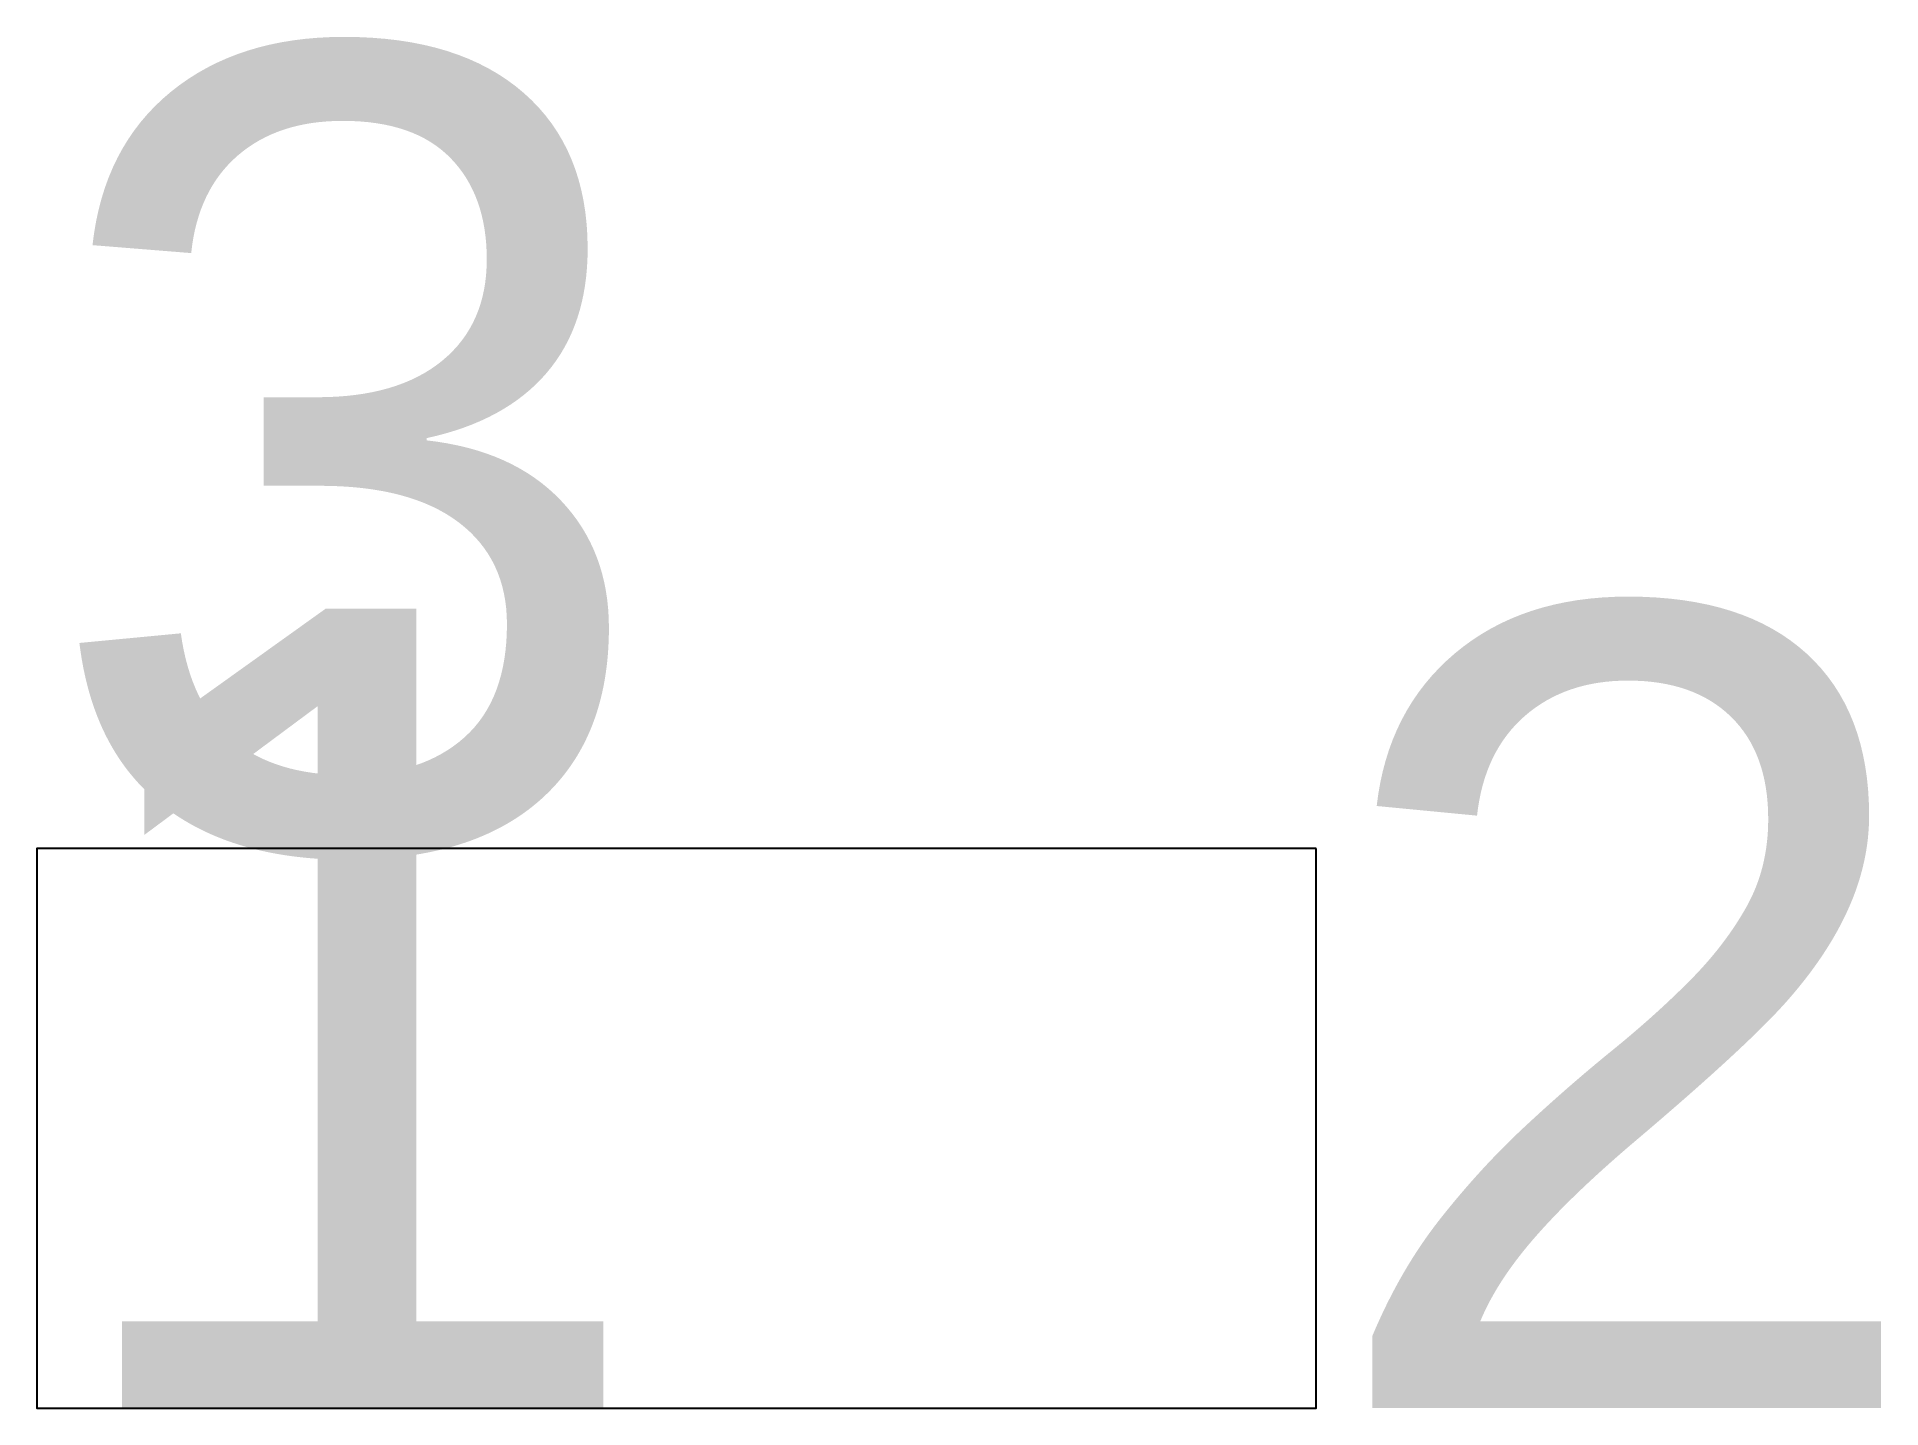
# Model space of a CAD drawing. Header units: millimetres. Extents: x 1848.33 to 1854.1, y 1323.81 to 1328.1.
import ezdxf

# ---------------------------------------------------------------- set-up
doc = ezdxf.new("R2010")
doc.units = ezdxf.units.MM
doc.styles.get("Standard").update_dxf_attribs({"font": 'arial.ttf'})

# ---------------------------------------------------------------- blocks, each defined once
blk = doc.blocks.new('1 block')
blk.add_lwpolyline([(4, 1.75), (0, 1.75), (0, 0), (4, 0)], close=True)
for tag, p in [('3', (0, 1.75)), ('2', (4, 0)), ('1', (0, 0))]:
    blk.add_attdef(tag, p, '', height=2.5)

msp = doc.modelspace()

# ---------------------------------------------------------------- block references
msp.add_blockref('1 block', (1848.3333, 1323.8115)).add_auto_attribs({'1': '1', '2': '2', '3': '3'})

doc.saveas('drawing.dxf')
